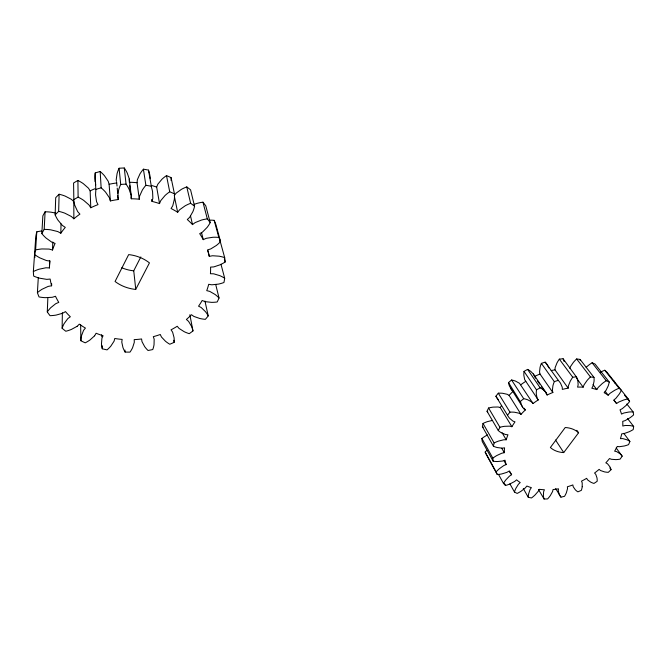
<?xml version="1.0" encoding="UTF-8"?>
<svg xmlns="http://www.w3.org/2000/svg" width="667" height="667" viewBox="0 0 667 667"><rect width="100%" height="100%" fill="white"/><g stroke="black" fill="none" stroke-linecap="round" stroke-linejoin="round"><path stroke-width="1" d="M77.072 326.346L71.436 329.406A41.254 34.767 4.3 0 1 67.334 330.84L65.816 331.257A96.065 84.017 -0.5 0 1 62.123 328.264L62.373 312.656M62.123 328.264L62.59 326.98A39.395 32.95 -1.2 0 1 64.199 323.503L67.751 318.693A10.147 8.496 1.3 0 1 68.126 318.376L70.335 316.758A80.607 70.477 -0.5 0 1 65.466 311.606L63.065 313.04A10.347 8.704 3.6 0 1 62.606 313.273L56.145 315.074A41.796 35.468 5.9 0 1 51.676 315.599L50.042 315.683A96.065 84.017 -0.5 0 1 47.282 311.939L48.116 310.78A39.937 33.408 0.5 0 1 50.734 307.704L55.661 303.743A10.297 8.646 3 0 1 56.128 303.51L58.779 302.393A80.607 70.477 -0.5 0 1 55.494 296.273L52.701 297.165A10.497 8.879 5.2 0 1 52.176 297.299L45.256 297.665A42.263 36.168 7.3 0 1 40.679 297.215L39.036 296.94A96.065 84.017 -0.5 0 1 37.41 292.655L38.578 291.696A40.529 33.975 2.3 0 1 42.088 289.245L48.124 286.426A10.447 8.813 4.7 0 1 48.658 286.301L51.609 285.784A80.607 70.477 -0.5 0 1 50.158 279.064L47.14 279.331A10.622 9.055 6.7 0 1 46.59 279.34L39.636 278.189A42.596 36.818 8.4 0 1 35.234 276.738L33.692 276.113A96.065 84.017 -0.5 0 1 33.35 271.544L34.801 270.86A41.121 34.626 4 0 1 38.986 269.235L45.798 267.8A10.58 8.996 6.2 0 1 46.357 267.792L49.425 267.942A80.607 70.477 -0.5 0 1 49.975 261.047L46.915 260.639A10.722 9.23 7.9 0 1 46.365 260.522L39.845 257.862A42.771 37.385 9.1 0 1 35.918 255.461L34.576 254.511A96.065 84.017 -0.5 0 1 35.593 249.967L37.227 249.616A41.688 35.318 5.6 0 1 41.846 248.958L48.991 249.066A10.689 9.171 7.5 0 1 49.541 249.183L52.518 250.008A80.607 70.477 -0.5 0 1 55.086 243.405L52.201 242.329A10.789 9.38 8.8 0 1 51.693 242.096L46.04 238.044A42.771 37.827 9.2 0 1 42.88 234.834L41.838 233.608A96.065 84.017 -0.5 0 1 44.18 229.398L45.89 229.423A42.171 36.018 7 0 1 50.642 229.815L57.629 231.524A10.764 9.33 8.5 0 1 58.146 231.757L60.822 233.225L61.022 223.895M60.822 233.225A80.607 70.477 -0.5 0 1 65.283 227.38L62.756 225.688A10.805 9.505 9.2 0 1 62.323 225.354L57.971 220.152A42.588 38.094 8.6 0 1 55.803 216.316L55.136 214.891A96.065 84.017 -0.5 0 1 58.663 211.339L59.113 194.239L60.73 194.647A41.162 35.785 9.6 0 1 65.124 196.081L71.261 199.25A10.455 9.221 10.8 0 1 71.677 199.583L73.804 201.567L73.862 218.793A80.607 70.477 -0.5 0 1 79.915 214.132L77.947 211.931A10.78 9.596 8.9 0 1 77.622 211.506L74.871 205.486A42.246 38.177 7 0 1 73.862 201.292L73.578 183.016A93.03 82.124 0.8 0 1 77.906 180.465L79.373 181.224A41.362 36.335 10.6 0 1 83.25 183.608L88.336 188.061A10.439 9.321 10.9 0 1 88.653 188.478L90.153 190.87L90.779 207.754A80.607 70.477 -0.5 0 1 98.007 204.619L96.732 202.051A10.705 9.638 7.8 0 1 96.532 201.567L95.589 195.156A41.779 38.052 4.4 0 1 95.823 190.887L95.231 172.961A93.03 82.124 0.8 0 1 100.167 171.502L101.376 172.57A41.396 36.777 11 0 1 104.469 175.738L108.137 181.166A10.389 9.38 10.3 0 1 108.321 181.641L109.105 184.284L110.38 200.925A80.607 70.477 -0.5 0 1 118.276 199.533L117.892 195.389M55.136 214.891L55.703 197.69A93.03 82.124 0.8 0 1 59.113 194.239M582.216 486.718A30.59 21.611 -29.4 0 1 581.666 489.361L581.382 490.312A75.621 54.911 -31.4 0 1 577.864 491.854L577.138 491.346A30.707 21.511 -31.5 0 1 575.296 489.753L573.245 486.793A7.721 5.411 -30.5 0 1 573.161 486.518L572.853 484.934A63.465 46.073 -31.4 0 1 567.392 486.76L567.509 488.402A7.721 5.436 -29.6 0 1 567.509 488.711L566.375 492.738A30.707 21.828 -28.9 0 1 565.091 495.373L564.549 496.306A75.621 54.911 -31.4 0 1 560.93 497.157L560.43 496.465A30.59 21.444 -30.8 0 1 559.246 494.397L558.287 490.854A7.712 5.428 -29.8 0 1 558.296 490.545L558.496 488.828A63.465 46.073 -31.4 0 1 553.043 489.536L552.651 491.287A7.737 5.486 -29.1 0 1 552.551 491.604L550.325 495.573A30.882 22.119 -28.5 0 1 548.374 498.057L547.607 498.916A75.621 54.911 -31.4 0 1 544.089 499.016L543.838 498.182A30.549 21.469 -30.1 0 1 543.397 495.764L543.597 491.837A7.729 5.469 -29.3 0 1 543.697 491.512L544.397 489.753A63.465 46.073 -31.4 0 1 539.261 489.303L538.377 491.054A7.779 5.553 -28.6 0 1 538.194 491.371L534.976 495.039A31.107 22.47 -28.3 0 1 532.458 497.223L531.507 497.957A75.621 54.911 -31.4 0 1 528.289 497.29L528.314 496.356A30.574 21.577 -29.5 0 1 528.656 493.722L530.023 489.645A7.762 5.528 -28.8 0 1 530.207 489.328L531.374 487.635A63.465 46.073 -31.4 0 1 526.855 486.026L525.529 487.677A7.829 5.636 -28.3 0 1 525.263 487.961L521.227 491.12A31.374 22.861 -28.2 0 1 518.284 492.855L517.192 493.422A75.621 54.911 -31.4 0 1 514.465 492.013L509.888 483.842M52.518 250.008L52.801 241.979M51.609 285.784L51.676 283.8M47.282 311.939L47.866 297.582M49.425 267.942L49.708 260.747M94.581 335.818A10.055 8.404 0.1 0 0 94.839 335.434L96.106 333.258A80.607 70.477 -0.5 0 0 103.06 335.726L102.051 337.986A9.88 8.262 -2.2 0 0 101.901 338.411L101.484 343.914A38.561 32.425 -4.6 0 0 101.993 347.507L102.293 348.774A96.065 84.017 -0.5 0 0 107.062 349.875L108.129 348.924A40.062 33.525 0.9 0 0 110.864 346.09L114.032 341.254A9.922 8.296 -1.6 0 0 114.174 340.829L114.766 338.486A80.607 70.477 -0.5 0 0 122.153 339.403L121.819 341.779A9.772 8.204 -3.9 0 0 121.794 342.213L122.953 347.565A38.302 32.391 -6.1 0 0 124.454 350.892L125.104 352.051A96.065 84.017 -0.5 0 0 129.998 352.118L130.757 350.984A39.503 33.033 -0.8 0 0 132.591 347.715L134.275 342.421A9.805 8.221 -3.3 0 0 134.292 341.988L134.2 339.62A80.607 70.477 -0.5 0 0 141.587 338.969L141.938 341.312A9.697 8.179 -5.5 0 0 142.038 341.729L144.664 346.632A38.177 32.516 -7.5 0 0 147.057 349.508L148.016 350.483A96.065 84.017 -0.5 0 0 152.768 349.541L153.185 348.299A39.02 32.675 -2.6 0 0 154.035 344.772L154.169 339.345A9.722 8.179 -5 0 0 154.069 338.919L153.31 336.66A80.607 70.477 -0.5 0 0 160.288 334.492L161.289 336.677A9.646 8.187 -7 0 0 161.506 337.06L165.441 341.221A38.177 32.791 -8.7 0 0 168.576 343.497L169.785 344.239A96.065 84.017 -0.5 0 0 174.137 342.338L174.195 341.054A38.628 32.458 -4.2 0 0 174.029 337.485L172.628 332.224A9.663 8.179 -6.5 0 0 172.411 331.841L171.035 329.815A80.607 70.477 -0.5 0 0 177.222 326.255L178.814 328.156A9.638 8.246 -8.3 0 0 179.14 328.481L184.15 331.674A38.294 33.217 -9.6 0 0 187.861 333.208L189.245 333.667A96.065 84.017 -0.5 0 0 192.971 330.924L189.87 314.757M44.18 229.398L45.106 211.798L46.765 211.831A40.812 35.159 8.4 0 1 51.359 212.231L55.686 213.106M41.838 233.608L42.846 215.891A93.03 82.124 0.8 0 1 45.106 211.798M94.581 335.818L90.07 339.912A40.654 34.109 2.7 0 1 86.568 342.121L85.234 342.83A96.065 84.017 -0.5 0 1 80.874 340.737L80.949 339.42A38.928 32.616 -2.9 0 1 81.499 335.776L83.517 330.448A10.005 8.363 -0.5 0 1 83.784 330.065L85.426 328.064A80.607 70.477 -0.5 0 1 79.315 324.154L77.439 326.03A10.197 8.546 1.9 0 1 77.072 326.346M37.41 292.655L38.294 277.572M33.35 271.544L35.818 236.268A93.03 82.124 0.8 0 1 36.793 231.833L38.378 231.499A40.353 34.501 6.8 0 1 41.587 231.007M35.593 249.967L36.793 231.833M545.973 393.313L547.123 394.997A63.465 46.073 -31.4 0 1 552.851 392.496L540.02 374.054L539.595 372.286A8.087 6.153 -33.4 0 1 539.545 371.953L540.037 367.467A31.966 24.087 -34.3 0 1 540.954 364.457L541.379 363.382A73.662 54.402 -31.6 0 1 545.181 362.156L558.904 381.115A32.8 24.687 -31.6 0 1 560.563 383.317L562.214 387.16A8.312 6.228 -32.9 0 1 562.256 387.494L562.323 389.411A63.465 46.073 -31.4 0 1 568.192 388.136L554.977 369.843L555.119 367.917A8.079 6.111 -34.1 0 1 555.169 367.559L556.928 363.048A31.833 23.787 -34.7 0 1 558.638 360.163L559.33 359.146A73.662 54.402 -31.6 0 1 563.098 358.771L576.988 377.755A32.9 24.712 -32.5 0 1 577.814 380.415L578.147 384.767A8.312 6.195 -33.6 0 1 578.081 385.134L577.572 387.118A63.465 46.073 -31.4 0 1 583.183 387.152L583.908 385.167A8.271 6.103 -34.3 0 1 584.067 384.809L587.068 380.49A32.491 23.67 -34.5 0 1 589.511 377.864L590.453 376.963A75.621 54.911 -31.4 0 1 594.005 377.439L594.08 378.472A32.925 24.612 -33.3 0 1 594.03 381.399L593.038 385.968A8.287 6.136 -34.1 0 1 592.871 386.326L591.837 388.261A63.465 46.073 -31.4 0 1 596.807 389.578L598.032 387.694A8.229 6.02 -34.5 0 1 598.274 387.36L602.209 383.6A32.224 23.27 -34.5 0 1 605.152 381.457L606.253 380.749A75.621 54.911 -31.4 0 1 609.254 382.049L609.013 383.133A32.866 24.412 -33.9 0 1 608.104 386.135L605.886 390.612A8.246 6.053 -34.4 0 1 605.636 390.945L604.144 392.705A63.465 46.073 -31.4 0 1 608.162 395.197L609.796 393.538A8.171 5.92 -34.5 0 1 610.113 393.247L614.691 390.278A31.933 22.861 -34.2 0 1 617.917 388.744L619.093 388.269A75.621 54.911 -31.4 0 1 621.361 390.287L620.835 391.346A32.741 24.112 -34.3 0 1 619.151 394.23L615.883 398.332A8.187 5.953 -34.5 0 1 615.566 398.616L613.732 400.083A63.465 46.073 -31.4 0 1 616.55 403.568L618.476 402.226A8.096 5.82 -34.3 0 1 618.843 402.001L623.753 399.983A31.624 22.47 -33.8 0 1 627.03 399.141L628.214 398.916A75.621 54.911 -31.4 0 1 629.615 401.509L628.848 402.476A32.541 23.754 -34.5 0 1 626.521 405.061L622.444 408.538A8.121 5.853 -34.4 0 1 622.078 408.763L620.035 409.863A63.465 46.073 -31.4 0 1 621.494 414.082L623.587 413.14A8.021 5.711 -34 0 1 623.978 412.99L628.889 412.023A31.332 22.128 -33.3 0 1 632.024 411.898L633.125 411.931A75.621 54.911 -31.4 0 1 633.6 414.907L632.641 415.733A32.291 23.353 -34.5 0 1 629.848 417.867L625.237 420.535A8.046 5.753 -34.1 0 1 624.854 420.685L622.728 421.361A63.465 46.073 -31.4 0 1 622.786 426.038L624.904 425.529A7.946 5.619 -33.5 0 1 625.287 425.463L629.898 425.563A31.066 21.836 -32.7 0 1 632.691 426.138L633.65 426.421A75.621 54.911 -31.4 0 1 633.2 429.598L632.116 430.223A31.999 22.945 -34.3 0 1 629.039 431.807L624.195 433.525A7.971 5.653 -33.7 0 1 623.812 433.592L621.744 433.817A63.465 46.073 -31.4 0 1 620.418 438.653L622.436 438.603A7.871 5.544 -32.9 0 1 622.803 438.619L626.83 439.753A30.84 21.619 -32 0 1 629.131 440.962L629.89 441.462A75.621 54.911 -31.4 0 1 628.564 444.639L627.43 445.056A31.691 22.553 -33.9 0 1 624.245 445.998L619.476 446.698A7.896 5.569 -33.1 0 1 619.118 446.682L617.225 446.456A63.465 46.073 -31.4 0 1 614.632 451.167L616.433 451.567A7.812 5.478 -32.3 0 1 616.742 451.659L619.976 453.718A30.674 21.486 -31.3 0 1 621.652 455.478L622.169 456.161A75.621 54.911 -31.4 0 1 620.077 459.154L618.951 459.33A31.391 22.194 -33.4 0 1 615.858 459.613L611.431 459.288A7.829 5.503 -32.5 0 1 611.122 459.188L609.513 458.529A63.465 46.073 -31.4 0 1 605.828 462.84L607.303 463.648A7.762 5.436 -31.6 0 1 607.554 463.823L609.813 466.667A30.574 21.436 -30.6 0 1 610.78 468.851L611.039 469.685A75.621 54.911 -31.4 0 1 608.296 472.328L607.253 472.261A31.116 21.894 -32.8 0 1 604.427 471.869L600.592 470.56A7.779 5.453 -31.9 0 1 600.35 470.393L599.108 469.36A63.465 46.073 -31.4 0 1 594.564 473.028L595.639 474.187A7.729 5.411 -30.9 0 1 595.806 474.42L596.982 477.872A30.549 21.486 -30 0 1 597.19 480.357L597.173 481.274A75.621 54.911 -31.4 0 1 593.955 483.425L593.038 483.125A30.882 21.661 -32.1 0 1 590.645 482.099L587.619 479.906A7.737 5.419 -31.2 0 1 587.444 479.673L586.652 478.322A63.465 46.073 -31.4 0 1 581.499 481.149L582.116 482.591A7.712 5.419 -30.3 0 1 582.199 482.875L582.216 486.718M568.192 388.136L568.351 386.176A8.304 6.178 -33.8 0 1 568.409 385.818L570.252 381.224A32.7 24.045 -34.4 0 1 572.028 378.281L572.745 377.247A75.621 54.911 -31.4 0 1 576.605 376.847M131.032 196.698L131.274 198.766A80.607 70.477 -0.5 0 1 139.278 199.208L137.052 182.716L137.327 180.032A10.138 9.321 4.6 0 1 137.419 179.548L140.012 173.812A39.386 36.301 -0.8 0 1 142.438 170.368L143.413 169.193A93.03 82.124 0.8 0 1 148.474 170.11L148.949 171.544A40.962 37.194 9.5 0 1 149.917 175.588L150.292 178.698M139.278 199.208L139.57 196.448A10.472 9.563 2.5 0 1 139.661 195.956L142.346 190.062A40.695 37.194 -2.7 0 1 144.864 186.518L145.873 185.309L143.413 169.193M547.123 394.997L546.49 393.297A8.296 6.236 -32 0 0 546.34 392.996L533.317 373.97L530.849 371.486A31.774 24.279 -30.9 0 0 528.506 369.902L527.597 369.401A73.662 54.402 -31.6 0 0 524.029 371.394L523.92 372.461A32.033 24.304 -33.7 0 0 523.853 375.379L524.671 379.54A8.079 6.17 -32.6 0 0 524.821 379.823L538.219 399.95A63.465 46.073 -31.4 0 0 533.041 403.502L531.866 402.126A8.262 6.22 -31.1 0 0 531.624 401.893L527.747 399.8A32.425 24.304 -29.8 0 0 524.812 398.924L523.703 398.683L511.597 379.998A73.662 54.402 -31.6 0 0 508.521 382.616L508.721 383.6A32.033 24.421 -33 0 0 509.521 386.235L523.603 408.613A8.279 6.228 -31.4 0 0 523.845 408.846L525.313 409.972A63.465 46.073 -31.4 0 0 521.027 414.332L519.41 413.365A8.212 6.17 -30.2 0 0 519.093 413.215L514.474 412.223A32.166 23.979 -29.1 0 0 511.189 412.106L509.98 412.148A75.621 54.911 -31.4 0 0 507.512 415.249L508.012 416.1A32.833 24.704 -31.8 0 0 509.63 418.301L512.84 421.035A8.229 6.186 -30.5 0 0 513.165 421.177L514.999 421.861A63.465 46.073 -31.4 0 0 511.897 426.713L509.947 426.213A8.154 6.095 -29.4 0 0 509.58 426.155L504.544 426.313A31.883 23.595 -28.6 0 0 501.134 426.947L499.908 427.255A75.621 54.911 -31.4 0 0 498.307 430.565L499.074 431.207A32.683 24.587 -30.9 0 0 501.384 432.808L505.494 434.517A8.171 6.12 -29.6 0 0 505.861 434.584L507.954 434.776A63.465 46.073 -31.4 0 0 506.22 439.786L504.077 439.778A8.079 6.003 -28.8 0 0 503.677 439.803L498.566 441.07A31.591 23.187 -28.3 0 0 495.273 442.388L494.105 442.938A75.621 54.911 -31.4 0 0 493.455 446.24L494.43 446.64A32.475 24.371 -30 0 0 497.274 447.549L501.984 448.157A8.104 6.036 -29 0 0 502.384 448.132L504.577 447.84A63.465 46.073 -31.4 0 0 504.294 452.685L502.093 453.151A8.012 5.895 -28.4 0 0 501.692 453.26L496.84 455.511A31.316 22.77 -28.2 0 0 493.872 457.404L492.846 458.146A75.621 54.911 -31.4 0 0 493.171 461.214L494.28 461.356A32.224 24.054 -29.2 0 0 497.449 461.539L502.451 461.055A8.037 5.936 -28.5 0 0 502.851 460.939L505.011 460.197A63.465 46.073 -31.4 0 0 506.161 464.566L504.052 465.458A7.937 5.795 -28.2 0 0 503.668 465.649L499.383 468.701A31.057 22.386 -28.3 0 0 496.907 471.027L496.09 471.911A75.621 54.911 -31.4 0 0 497.324 474.562L498.499 474.445A31.949 23.678 -28.7 0 0 501.801 473.92L506.762 472.394A7.962 5.828 -28.2 0 0 507.137 472.211L509.129 471.085A63.465 46.073 -31.4 0 0 511.606 474.704L509.713 475.963A7.871 5.695 -28.2 0 0 509.38 476.213L505.894 479.848A30.84 22.053 -28.6 0 0 504.06 482.449L503.485 483.408A75.621 54.911 -31.4 0 0 505.536 485.493L506.703 485.142A31.657 23.27 -28.3 0 0 509.922 483.959L514.557 481.532A7.896 5.728 -28.2 0 0 514.882 481.291L516.591 479.856A63.465 46.073 -31.4 0 0 520.21 482.533L518.634 484.059A7.812 5.603 -28.4 0 0 518.367 484.35L515.883 488.336A30.674 21.778 -29 0 0 514.774 491.037L514.465 492.013M524.029 371.394L536.501 389.878L536.376 390.962A32.916 24.579 -33.4 0 0 536.285 393.93L537.085 398.141A8.304 6.236 -32.3 0 0 537.243 398.432L538.219 399.95M95.231 172.961L95.022 174.446A40.437 37.085 6.6 0 0 94.806 178.606L95.022 181.757M174.22 195.631L175.88 193.472A9.872 9.08 -3 0 1 176.213 193.096L181.441 189.345A38.378 34.976 -7 0 1 185.318 187.477L186.768 186.91A93.03 82.124 0.8 0 1 190.579 189.853L194.572 206.303L194.205 207.754A41.371 37.802 1.8 0 1 192.863 211.689L189.711 217.225A10.247 9.355 -3.5 0 1 189.361 217.6L187.302 219.543A80.607 70.477 -0.5 0 1 192.521 224.612L194.772 222.87A10.063 9.113 -7.4 0 1 195.206 222.578L201.409 220.085A39.17 35.009 -9.7 0 1 205.744 219.126L207.32 218.893A96.065 84.017 -0.5 0 1 210.222 222.62L209.48 223.92A40.812 37.319 -1.9 0 1 207.129 227.389L202.618 231.974A10.105 9.18 -6.5 0 1 202.184 232.258L199.691 233.658A80.607 70.477 -0.5 0 1 203.252 239.653L205.861 238.478A9.938 8.921 -9.2 0 1 206.353 238.294L212.923 237.269A38.778 34.284 -10.2 0 1 217.284 237.302L218.843 237.427A96.065 84.017 -0.5 0 1 220.569 241.612L219.51 242.696A40.262 36.677 -5.3 0 1 216.333 245.489L210.805 248.891A9.98 8.988 -8.7 0 1 210.313 249.074L207.562 249.875A80.607 70.477 -0.5 0 1 209.296 256.386L212.098 255.82A9.83 8.729 -10.1 0 1 212.615 255.753L219.118 256.195A38.469 33.642 -10.1 0 1 223.237 257.17L224.679 257.62A96.065 84.017 -0.5 0 1 225.163 262.006L223.862 262.806A39.737 35.943 -7.8 0 1 220.093 264.799L213.924 266.867A9.863 8.796 -9.9 0 1 213.407 266.933L210.58 267.108A80.607 70.477 -0.5 0 1 210.43 273.728L213.248 273.795A9.747 8.563 -10.2 0 1 213.757 273.837L219.802 275.654A38.261 33.108 -9.5 0 1 223.437 277.472L224.679 278.222A96.065 84.017 -0.5 0 1 223.937 282.525L222.486 283.016A39.261 35.176 -9.4 0 1 218.376 284.125L211.948 284.792A9.772 8.621 -10.3 0 1 211.439 284.751L208.704 284.309A80.607 70.477 -0.5 0 1 206.737 290.645L209.396 291.312A9.68 8.413 -9.8 0 1 209.872 291.462L215.116 294.497A38.161 32.716 -8.5 0 1 218.067 297.023L219.034 298.007A96.065 84.017 -0.5 0 1 217.159 301.993L215.641 302.159A38.853 34.434 -10.2 0 1 211.431 302.351L205.128 301.634A9.697 8.463 -10 0 1 204.661 301.484L202.168 300.475A80.607 70.477 -0.5 0 1 198.549 306.178L200.9 307.379A9.646 8.296 -9 0 1 201.309 307.629L205.461 311.672A38.194 32.475 -7.2 0 1 207.579 314.732L208.229 315.883A96.065 84.017 -0.5 0 1 205.344 319.343L203.852 319.185A38.528 33.767 -10.2 0 1 199.775 318.484L193.964 316.458A9.655 8.338 -9.3 0 1 193.555 316.208L191.454 314.716A80.607 70.477 -0.5 0 1 186.401 319.468L188.319 321.135A9.638 8.221 -7.8 0 1 188.636 321.461L191.496 326.255A38.352 32.383 -5.8 0 1 192.663 329.665L192.971 330.924M194.572 206.303A96.065 84.017 -0.5 0 0 190.637 203.302L189.145 203.885A39.636 35.776 -8.3 0 0 185.134 205.82L179.723 209.688A10.197 9.296 -4.6 0 0 179.373 210.072L177.664 212.289A80.607 70.477 -0.5 0 0 171.077 208.504L172.553 206.128A10.38 9.496 0.2 0 0 172.786 205.678L174.304 199.525A41.888 38.094 5.1 0 0 174.504 195.348L174.454 193.839A96.065 84.017 -0.5 0 0 169.718 191.796L168.417 192.721A40.145 36.527 -5.9 0 0 165.024 195.531L160.805 200.567A10.338 9.455 -1.1 0 0 160.58 201.017L159.53 203.593A80.607 70.477 -0.5 0 0 151.984 201.384L152.751 198.716A10.522 9.588 3.7 0 0 152.851 198.224L152.585 191.846A42.329 38.177 7.5 0 0 151.584 187.694L148.474 170.11M569.851 368.309L570.31 367.008A8.054 6.045 -34.6 0 1 570.46 366.65L573.353 362.414A31.632 23.428 -34.8 0 1 575.721 359.838L576.638 358.963A73.662 54.402 -31.6 0 1 580.115 359.438L594.005 377.439M558.229 380.382A75.621 54.911 -31.4 0 0 554.327 381.649L553.885 382.741A32.85 24.354 -34 0 0 552.918 385.801L552.376 390.362A8.312 6.22 -33.1 0 0 552.426 390.695L552.851 392.496M159.53 203.593L156.653 187.077L157.662 184.567A10.005 9.221 0.8 0 1 157.887 184.125L161.956 179.231A38.869 35.676 -4.4 0 1 165.233 176.497L166.5 175.604A93.03 82.124 0.8 0 1 171.077 177.622L174.454 193.839M131.274 198.766L131.266 195.99A10.639 9.638 6.5 0 0 131.224 195.481L129.181 178.564L127.23 173.02A41.262 37.069 10.7 0 0 125.138 169.276L124.27 167.984A93.03 82.124 0.8 0 0 119.085 168.259L118.468 169.635A39.928 36.785 3.1 0 0 117.084 173.57L116.2 179.773A10.263 9.38 7.7 0 0 116.25 180.273L116.417 181.166M119.085 168.259L120.719 184.442L120.077 185.86A41.246 37.719 1 0 0 118.643 189.895L117.725 196.273A10.605 9.63 5.6 0 0 117.776 196.782L118.276 199.533M140.829 256.937L133.742 270.785L135.751 289.378L149.45 262.89A37.944 32.816 -0.8 0 0 128.673 254.602L115.066 281.491A38.294 33.825 -0.7 0 0 135.743 289.428M497.324 474.562L486.393 454.686A73.662 54.402 -31.6 0 1 485.167 452.059L485.968 451.2A30.265 22.194 -28.4 0 1 486.802 450.358M586.168 367.309L588.186 365.558A31.382 23.045 -34.8 0 1 591.045 363.465L592.113 362.773A73.662 54.402 -31.6 0 1 595.056 364.065L609.254 382.049M493.171 461.214L482.233 441.487A73.662 54.402 -31.6 0 1 481.899 438.452L482.9 437.727A30.507 22.57 -28.3 0 1 485.784 435.876L487.477 434.959M493.455 446.24L482.408 426.705A73.662 54.402 -31.6 0 1 483.025 423.453L484.15 422.928A30.774 22.961 -28.4 0 1 487.36 421.644L492.346 420.427A7.871 5.936 -28.9 0 1 492.605 420.41M628.214 398.916L606.978 372.244A73.662 54.402 -31.6 0 0 604.736 370.243L603.593 370.71A31.107 22.653 -34.5 0 0 600.458 372.203M194.139 204.344L197.232 203.335A37.944 34.259 -8.6 0 1 201.426 202.418L202.96 202.193A93.03 82.124 0.8 0 1 205.778 205.845L210.222 222.62M498.307 430.565L487.035 411.281A73.662 54.402 -31.6 0 1 488.577 408.021L489.77 407.729A31.057 23.362 -28.7 0 1 493.096 407.12L498.016 406.995A7.937 6.028 -29.6 0 1 498.374 407.062L500.283 407.562L511.897 426.713M498.507 399.825L497.999 399.258A31.949 24.429 -32 0 1 496.406 397.073L495.914 396.231A73.662 54.402 -31.6 0 1 498.299 393.188L499.483 393.155A31.324 23.729 -29.3 0 1 502.693 393.297L507.212 394.289A7.996 6.103 -30.4 0 1 507.52 394.439L509.113 395.406L521.027 414.332M220.569 241.612L215.85 224.445A93.03 82.124 0.8 0 0 214.165 220.343L212.656 220.218A37.569 33.567 -9.3 0 0 209.613 220.135M511.597 379.998L512.681 380.24A31.566 24.045 -30 0 1 515.558 381.124L519.368 383.208A8.037 6.145 -31.3 0 1 519.601 383.433L533.041 403.502M58.663 211.339L60.338 211.747A42.538 36.685 8.2 0 1 64.882 213.198L71.236 216.425A10.805 9.463 9.1 0 1 71.669 216.767L73.862 218.793M482.408 426.705L483.367 427.113M73.637 199.766A96.065 84.017 -0.5 0 1 78.114 197.132L79.623 197.907A42.746 37.277 9 0 1 83.642 200.333L88.903 204.877A10.789 9.563 9.1 0 1 89.22 205.311L90.779 207.754M527.597 369.401L540.17 387.835L541.095 388.336A32.641 24.546 -30.7 0 1 543.472 389.928L546.173 392.713M512.298 390.387L512.781 390.754M487.035 411.281L487.785 411.923M100.167 171.502L101.142 187.844L102.393 188.936A42.788 37.744 9.3 0 1 105.586 192.171L109.388 197.732A10.739 9.63 8.3 0 1 109.571 198.216L110.38 200.925M545.181 362.156L545.848 362.881A31.924 24.412 -31.8 0 1 547.482 365.057L548.874 367.884M604.736 370.243L619.093 388.269M624.587 395.197L629.615 401.509M626.847 403.985L633.125 411.931M592.113 362.773L606.253 380.749M614.082 400.392L616.55 403.568M627.43 418.392L633.65 426.421M605.111 391.246L608.162 395.197M576.638 358.963L590.453 376.963M593.03 384.626L596.807 389.578M623.762 433.342L629.89 441.462M576.405 378.056L583.183 387.152M559.33 359.146L572.745 377.247M616.183 447.941L622.169 456.161M541.379 363.382L554.327 381.649M609.871 468.017L611.039 469.685M576.863 430.332L578.564 432.791L563.74 452.559L555.544 440.037M535.601 378.172L534.45 376.488A61.823 45.648 -31.6 0 1 540.02 374.054M537.335 380.699L539.636 384.059M541.362 386.585L544.247 390.787M533.317 373.97L533.667 374.52A8.071 6.17 -32.2 0 1 533.817 374.812L534.242 375.93M124.27 167.984L126.071 184.142L126.972 185.468A42.638 38.052 8.8 0 1 129.131 189.295L131.224 195.481M510.664 388.578L511.581 389.786A8.054 6.161 -31.6 0 0 511.822 390.012M508.521 382.616L520.719 402.359A32.908 24.696 -32.7 0 0 521.519 405.027L522.678 407.395M524.212 408.262L525.313 409.972M498.299 393.188L509.98 412.148M555.653 488.569L560.93 497.157M495.914 396.231L507.512 415.249M538.461 489.511L544.089 499.016M488.577 408.021L499.908 427.255M502.076 432.75L506.22 439.786M501.742 448.241L504.294 452.685M523.312 488.611L528.289 497.29M483.025 423.453L494.105 442.938M504.127 460.98L506.161 464.566M509.563 471.11L511.606 474.704M481.899 438.452L492.846 458.146M504.535 483.683L505.536 485.493M498.482 474.345L503.485 483.408M485.167 452.059L496.09 471.911M563.098 358.771L563.49 359.671A32.016 24.437 -32.8 0 1 564.124 361.547M95.715 184.859L95.423 183.892M224.679 257.62L219.868 240.112A93.03 82.124 0.8 0 1 220.06 241.537M214.165 220.343L218.843 237.427M224.362 259.071L225.163 262.006M220.977 264.249L224.679 278.222M202.96 202.193L207.32 218.893M207.846 250.534L209.296 256.386M215.699 284.442L219.034 298.007M201.526 232.575L203.252 239.653M186.768 186.91L190.637 203.302M190.462 215.674L192.521 224.612M204.944 301.025L208.229 315.883M174.42 196.615L177.664 212.289M166.5 175.604L169.718 191.796M116.575 182.066L117.033 186.068M151.676 199.441L151.984 201.384M173.812 340.287L174.137 342.338M129.681 185.351L130.173 189.478M130.415 191.546L130.782 194.639M117.225 188.144L117.7 193.322M580.115 359.438L580.198 360.463M124.937 350.058L125.104 352.051M101.642 334.784L101.734 336.785M102.151 345.781L102.293 348.774M171.077 177.622L171.136 179.09A40.545 37.127 7.2 0 1 171.127 180.565M80.649 324.796L80.874 340.737M77.906 180.465L78.114 197.132M520.527 401.351A75.621 54.911 -31.4 0 1 523.703 398.683M536.501 389.878A75.621 54.911 -31.4 0 1 540.17 387.835M563.723 452.593A30.232 21.986 -32.1 0 1 550.383 447.507L565.232 427.514A29.84 21.586 -30.7 0 1 578.597 432.758M613.757 380.79A73.662 54.402 -31.6 0 1 615.157 383.358M500.283 407.562A61.823 45.648 -31.6 0 1 501.225 405.953M509.113 395.406A61.823 45.648 -31.6 0 1 513.256 391.129M520.76 384.801A61.823 45.648 -31.6 0 1 525.788 381.324M551.167 370.61A61.823 45.648 -31.6 0 1 554.977 369.843M96.031 189.361A96.065 84.017 -0.5 0 1 101.142 187.844M120.719 184.442A96.065 84.017 -0.5 0 1 126.071 184.142M145.873 185.309A96.065 84.017 -0.5 0 1 151.101 186.226M34.951 257.362A93.03 82.124 0.8 0 1 34.617 252.901M90.153 190.87A78.064 68.901 0.8 0 1 94.781 188.786M109.105 184.284A78.064 68.901 0.8 0 1 116.742 182.958M137.052 182.716A78.064 68.901 0.8 0 0 129.315 182.258L129.298 179.548A10.297 9.388 8.6 0 0 129.256 179.056M151.809 185.543A78.064 68.901 0.8 0 1 156.653 187.077M133.733 270.827A37.085 33.05 0.7 0 1 121.794 267.759"/></g></svg>
